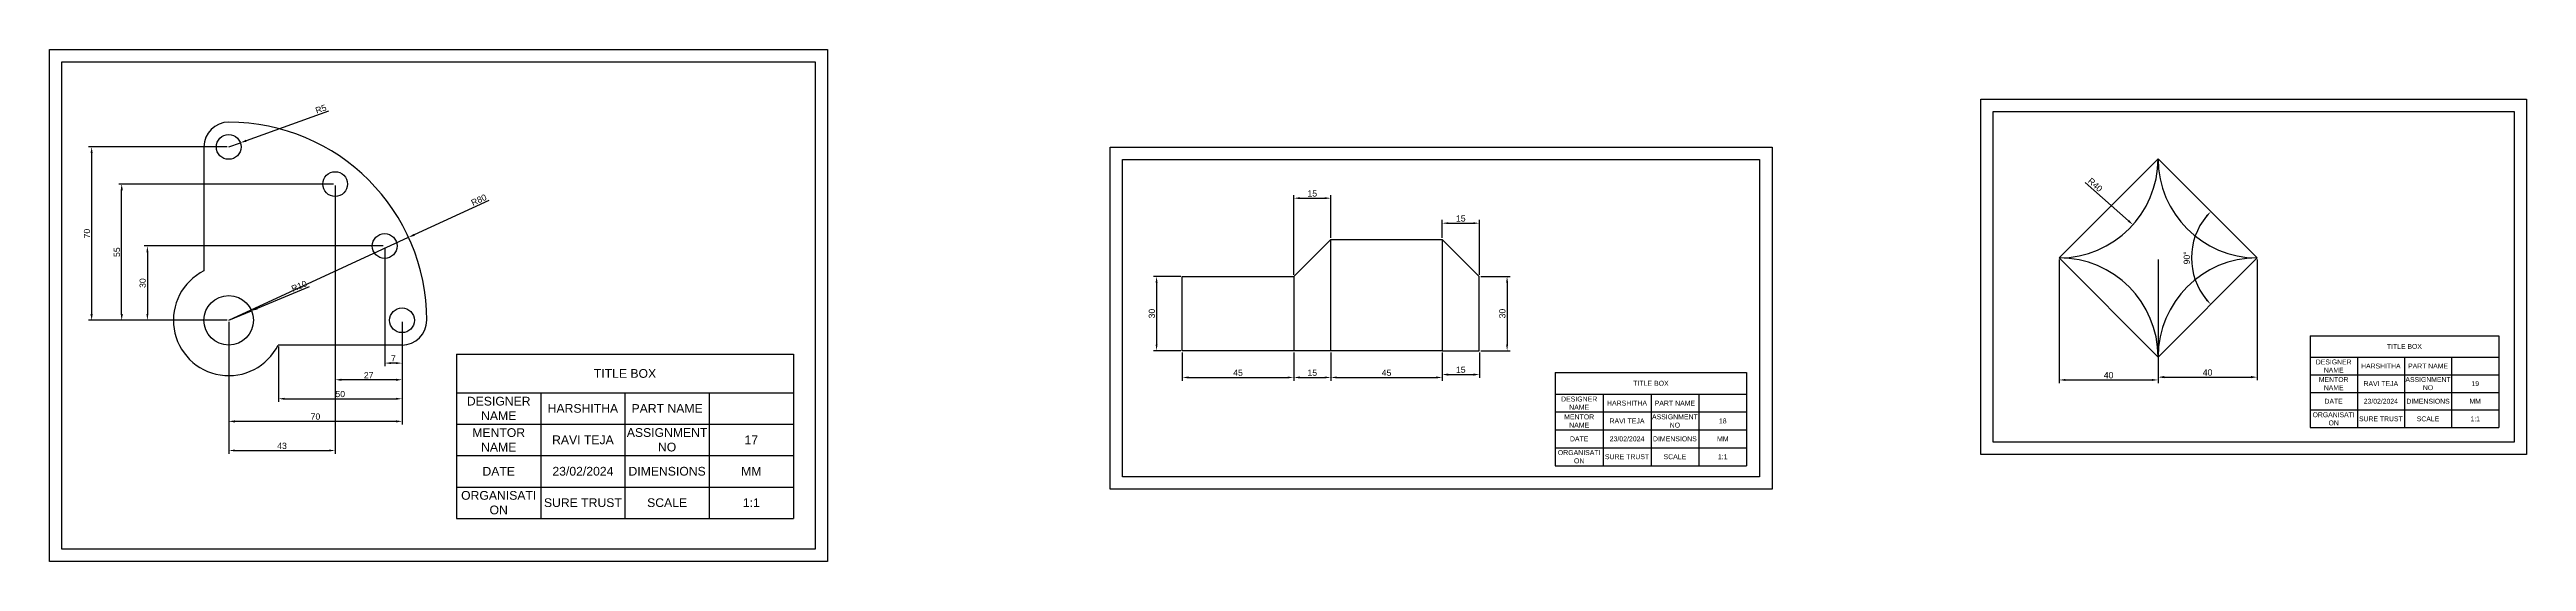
# Model space of a CAD drawing. Header units: millimetres. Extents: x 8176 to 10511, y 8428 to 8668.
# Drawn here: x 8176 to 9176, y 8450 to 8657 of the extents above; entities that cross this region are included whole.
import ezdxf

# ---------------------------------------------------------------- set-up
doc = ezdxf.new("R2010")
doc.units = ezdxf.units.MM
doc.styles.get("Standard").update_dxf_attribs({"font": 'arial.ttf'})
doc.dimstyles.new('ISO-25', dxfattribs={"dimtxt": 2.5, "dimasz": 2.5, "dimexe": 1.25, "dimexo": 0.625, "dimtad": 1, "dimtxsty": 'Standard', "dimcen": 2.5, "dimclre": 4, "dimclrt": 4, "dimadec": 0, "dimazin": 0, "dimtfac": 1, "dimtmove": 0, "dimatfit": 3, "dimfxl": 1, "dimarcsym": 0})

# ---------------------------------------------------------------- blocks, each defined once
blk = doc.blocks.new('*D1')
at = {"color": 4, "lineweight": -2, "transparency": 16777216}
for p, q in [((8247.5, 8617.3), (8191.5, 8617.3)), ((8247.5, 8547.3), (8191.5, 8547.3))]:
    blk.add_line(p, q, dxfattribs=at)
at = {"color": 0, "lineweight": -2, "transparency": 16777216}
blk.add_line((8192.8, 8549.8), (8192.8, 8614.8), dxfattribs=at)
at = {"color": 0, "transparency": 16777216}
for points in [[(8192.3, 8614.8), (8193.2, 8614.8), (8192.8, 8617.3)], [(8192.3, 8549.8), (8193.2, 8549.8), (8192.8, 8547.3)]]:
    blk.add_solid(points, dxfattribs=at)
at = {"layer": 'Defpoints', "color": 0, "transparency": 16777216}
for p in [(8192.8, 8617.3), (8248.2, 8617.3), (8248.2, 8547.3)]:
    blk.add_point(p, dxfattribs=at)
at = {"color": 4, "transparency": 16777216, "insert": (8190.9, 8582.3), "char_height": 2.5, "attachment_point": 5, "rotation": 90}
blk.add_mtext('70', dxfattribs=at)
blk = doc.blocks.new('*D2')
at = {"color": 4, "lineweight": -2, "transparency": 16777216}
for p, q in [((8290.5, 8602.3), (8203.7, 8602.3)), ((8247.5, 8547.3), (8203.7, 8547.3))]:
    blk.add_line(p, q, dxfattribs=at)
at = {"color": 0, "lineweight": -2, "transparency": 16777216}
blk.add_line((8204.9, 8549.8), (8204.9, 8599.8), dxfattribs=at)
at = {"color": 0, "transparency": 16777216}
for points in [[(8204.5, 8599.8), (8205.4, 8599.8), (8204.9, 8602.3)], [(8204.5, 8549.8), (8205.4, 8549.8), (8204.9, 8547.3)]]:
    blk.add_solid(points, dxfattribs=at)
at = {"layer": 'Defpoints', "color": 0, "transparency": 16777216}
for p in [(8204.9, 8602.3), (8291.2, 8602.3), (8248.2, 8547.3)]:
    blk.add_point(p, dxfattribs=at)
at = {"color": 4, "transparency": 16777216, "insert": (8203, 8574.8), "char_height": 2.5, "attachment_point": 5, "rotation": 90}
blk.add_mtext('55', dxfattribs=at)
blk = doc.blocks.new('*D3')
at = {"color": 4, "lineweight": -2, "transparency": 16777216}
for p, q in [((8310.5, 8577.3), (8214, 8577.3)), ((8247.5, 8547.3), (8214, 8547.3))]:
    blk.add_line(p, q, dxfattribs=at)
at = {"color": 0, "lineweight": -2, "transparency": 16777216}
blk.add_line((8215.3, 8574.8), (8215.3, 8549.8), dxfattribs=at)
at = {"color": 0, "transparency": 16777216}
for points in [[(8214.9, 8574.8), (8215.7, 8574.8), (8215.3, 8577.3)], [(8214.9, 8549.8), (8215.7, 8549.8), (8215.3, 8547.3)]]:
    blk.add_solid(points, dxfattribs=at)
at = {"layer": 'Defpoints', "color": 0, "transparency": 16777216}
for p in [(8311.2, 8577.3), (8215.3, 8547.3), (8248.2, 8547.3)]:
    blk.add_point(p, dxfattribs=at)
at = {"color": 4, "transparency": 16777216, "insert": (8213.4, 8562.3), "char_height": 2.5, "attachment_point": 5, "rotation": 90}
blk.add_mtext('30', dxfattribs=at)
blk = doc.blocks.new('*D4')
at = {"color": 0, "lineweight": -2, "transparency": 16777216}
for p, q in [((8288.5, 8631.7), (8255.2, 8619.8)), ((8248.2, 8617.3), (8252.9, 8619))]:
    blk.add_line(p, q, dxfattribs=at)
at = {"color": 0, "transparency": 16777216}
blk.add_solid([(8255.1, 8620.2), (8255.4, 8619.4), (8252.9, 8619)], dxfattribs=at)
at = {"layer": 'Defpoints', "color": 0, "transparency": 16777216}
for p in [(8248.2, 8617.3), (8252.9, 8619)]:
    blk.add_point(p, dxfattribs=at)
at = {"color": 4, "transparency": 16777216, "insert": (8285.4, 8632.6), "char_height": 2.5, "attachment_point": 5, "rotation": 19.5814}
blk.add_mtext('R5', dxfattribs=at)
blk = doc.blocks.new('*D5')
at = {"color": 0, "lineweight": -2, "transparency": 16777216}
for p, q in [((8280.7, 8560.8), (8259.7, 8552.1)), ((8248.2, 8547.3), (8257.4, 8551.1))]:
    blk.add_line(p, q, dxfattribs=at)
at = {"color": 0, "transparency": 16777216}
blk.add_solid([(8259.5, 8552.5), (8259.9, 8551.7), (8257.4, 8551.1)], dxfattribs=at)
at = {"layer": 'Defpoints', "color": 0, "transparency": 16777216}
for p in [(8248.2, 8547.3), (8257.4, 8551.1)]:
    blk.add_point(p, dxfattribs=at)
at = {"color": 4, "transparency": 16777216, "insert": (8276.6, 8561.1), "char_height": 2.5, "attachment_point": 5, "rotation": 22.4879}
blk.add_mtext('R10', dxfattribs=at)
blk = doc.blocks.new('*D6')
at = {"color": 4, "lineweight": -2, "transparency": 16777216}
for p, q in [((8291.2, 8601.7), (8291.2, 8493.4)), ((8248.2, 8546.7), (8248.2, 8493.4))]:
    blk.add_line(p, q, dxfattribs=at)
at = {"color": 0, "lineweight": -2, "transparency": 16777216}
blk.add_line((8250.7, 8494.7), (8288.7, 8494.7), dxfattribs=at)
at = {"color": 0, "transparency": 16777216}
for points in [[(8250.7, 8495.1), (8250.7, 8494.3), (8248.2, 8494.7)], [(8288.7, 8495.1), (8288.7, 8494.3), (8291.2, 8494.7)]]:
    blk.add_solid(points, dxfattribs=at)
at = {"layer": 'Defpoints', "color": 0, "transparency": 16777216}
for p in [(8291.2, 8602.3), (8248.2, 8547.3), (8291.2, 8494.7)]:
    blk.add_point(p, dxfattribs=at)
at = {"color": 4, "transparency": 16777216, "insert": (8269.7, 8496.6), "char_height": 2.5, "attachment_point": 5}
blk.add_mtext('43', dxfattribs=at)
blk = doc.blocks.new('*D7')
at = {"color": 4, "lineweight": -2, "transparency": 16777216}
for p, q in [((8311.2, 8576.7), (8311.2, 8528.8)), ((8318.2, 8546.7), (8318.2, 8528.8))]:
    blk.add_line(p, q, dxfattribs=at)
at = {"color": 0, "lineweight": -2, "transparency": 16777216}
blk.add_line((8315.7, 8530), (8313.7, 8530), dxfattribs=at)
at = {"color": 0, "transparency": 16777216}
for points in [[(8313.7, 8530.4), (8313.7, 8529.6), (8311.2, 8530)], [(8315.7, 8530.4), (8315.7, 8529.6), (8318.2, 8530)]]:
    blk.add_solid(points, dxfattribs=at)
at = {"layer": 'Defpoints', "color": 0, "transparency": 16777216}
for p in [(8311.2, 8577.3), (8318.2, 8547.3), (8311.2, 8530)]:
    blk.add_point(p, dxfattribs=at)
at = {"color": 4, "transparency": 16777216, "insert": (8314.7, 8531.9), "char_height": 2.5, "attachment_point": 5}
blk.add_mtext('7', dxfattribs=at)
blk = doc.blocks.new('*D8')
at = {"color": 4, "lineweight": -2, "transparency": 16777216}
for p, q in [((8291.2, 8601.7), (8291.2, 8522)), ((8318.2, 8546.7), (8318.2, 8522))]:
    blk.add_line(p, q, dxfattribs=at)
at = {"color": 0, "lineweight": -2, "transparency": 16777216}
blk.add_line((8315.7, 8523.3), (8293.7, 8523.3), dxfattribs=at)
at = {"color": 0, "transparency": 16777216}
for points in [[(8293.7, 8523.7), (8293.7, 8522.8), (8291.2, 8523.3)], [(8315.7, 8523.7), (8315.7, 8522.8), (8318.2, 8523.3)]]:
    blk.add_solid(points, dxfattribs=at)
at = {"layer": 'Defpoints', "color": 0, "transparency": 16777216}
for p in [(8291.2, 8602.3), (8318.2, 8547.3), (8291.2, 8523.3)]:
    blk.add_point(p, dxfattribs=at)
at = {"color": 4, "transparency": 16777216, "insert": (8304.7, 8525.1), "char_height": 2.5, "attachment_point": 5}
blk.add_mtext('27', dxfattribs=at)
blk = doc.blocks.new('*D9')
at = {"color": 4, "lineweight": -2, "transparency": 16777216}
for p, q in [((8318.2, 8546.7), (8318.2, 8514.3)), ((8268.2, 8536.7), (8268.2, 8514.3))]:
    blk.add_line(p, q, dxfattribs=at)
at = {"color": 0, "lineweight": -2, "transparency": 16777216}
blk.add_line((8270.7, 8515.6), (8315.7, 8515.6), dxfattribs=at)
at = {"color": 0, "transparency": 16777216}
for points in [[(8270.7, 8516), (8270.7, 8515.2), (8268.2, 8515.6)], [(8315.7, 8516), (8315.7, 8515.2), (8318.2, 8515.6)]]:
    blk.add_solid(points, dxfattribs=at)
at = {"layer": 'Defpoints', "color": 0, "transparency": 16777216}
for p in [(8318.2, 8547.3), (8268.2, 8537.3), (8318.2, 8515.6)]:
    blk.add_point(p, dxfattribs=at)
at = {"color": 4, "transparency": 16777216, "insert": (8293.2, 8517.5), "char_height": 2.5, "attachment_point": 5}
blk.add_mtext('50', dxfattribs=at)
blk = doc.blocks.new('*D10')
at = {"color": 4, "lineweight": -2, "transparency": 16777216}
for p, q in [((8632.8, 8565), (8621.8, 8565)), ((8632.8, 8535), (8621.8, 8535))]:
    blk.add_line(p, q, dxfattribs=at)
at = {"color": 0, "lineweight": -2, "transparency": 16777216}
blk.add_line((8623, 8562.5), (8623, 8537.5), dxfattribs=at)
at = {"color": 0, "transparency": 16777216}
for points in [[(8622.6, 8562.5), (8623.4, 8562.5), (8623, 8565)], [(8622.6, 8537.5), (8623.4, 8537.5), (8623, 8535)]]:
    blk.add_solid(points, dxfattribs=at)
at = {"layer": 'Defpoints', "color": 0, "transparency": 16777216}
for p in [(8633.4, 8565), (8623, 8535), (8633.4, 8535)]:
    blk.add_point(p, dxfattribs=at)
at = {"color": 4, "transparency": 16777216, "insert": (8621.1, 8550), "char_height": 2.5, "attachment_point": 5, "rotation": 90}
blk.add_mtext('30', dxfattribs=at)
blk = doc.blocks.new('*D11')
at = {"color": 4, "lineweight": -2, "transparency": 16777216}
for p, q in [((8633.4, 8534.3), (8633.4, 8522.9)), ((8678.4, 8534.3), (8678.4, 8522.9))]:
    blk.add_line(p, q, dxfattribs=at)
at = {"color": 0, "lineweight": -2, "transparency": 16777216}
blk.add_line((8635.9, 8524.2), (8675.9, 8524.2), dxfattribs=at)
at = {"color": 0, "transparency": 16777216}
for points in [[(8635.9, 8524.6), (8635.9, 8523.8), (8633.4, 8524.2)], [(8675.9, 8524.6), (8675.9, 8523.8), (8678.4, 8524.2)]]:
    blk.add_solid(points, dxfattribs=at)
at = {"layer": 'Defpoints', "color": 0, "transparency": 16777216}
for p in [(8633.4, 8535), (8678.4, 8535), (8678.4, 8524.2)]:
    blk.add_point(p, dxfattribs=at)
at = {"color": 4, "transparency": 16777216, "insert": (8655.9, 8526.1), "char_height": 2.5, "attachment_point": 5}
blk.add_mtext('45', dxfattribs=at)
blk = doc.blocks.new('*D12')
at = {"color": 4, "lineweight": -2, "transparency": 16777216}
for p, q in [((8678.4, 8534.3), (8678.4, 8522.9)), ((8693.4, 8534.3), (8693.4, 8522.9))]:
    blk.add_line(p, q, dxfattribs=at)
at = {"color": 0, "lineweight": -2, "transparency": 16777216}
blk.add_line((8680.9, 8524.2), (8690.9, 8524.2), dxfattribs=at)
at = {"color": 0, "transparency": 16777216}
for points in [[(8680.9, 8524.6), (8680.9, 8523.8), (8678.4, 8524.2)], [(8690.9, 8524.6), (8690.9, 8523.8), (8693.4, 8524.2)]]:
    blk.add_solid(points, dxfattribs=at)
at = {"layer": 'Defpoints', "color": 0, "transparency": 16777216}
for p in [(8678.4, 8535), (8693.4, 8535), (8693.4, 8524.2)]:
    blk.add_point(p, dxfattribs=at)
at = {"color": 4, "transparency": 16777216, "insert": (8685.9, 8526.1), "char_height": 2.5, "attachment_point": 5}
blk.add_mtext('15', dxfattribs=at)
blk = doc.blocks.new('*D13')
at = {"color": 4, "lineweight": -2, "transparency": 16777216}
for p, q in [((8693.4, 8534.3), (8693.4, 8522.9)), ((8738.4, 8534.3), (8738.4, 8522.9))]:
    blk.add_line(p, q, dxfattribs=at)
at = {"color": 0, "lineweight": -2, "transparency": 16777216}
blk.add_line((8695.9, 8524.2), (8735.9, 8524.2), dxfattribs=at)
at = {"color": 0, "transparency": 16777216}
for points in [[(8695.9, 8524.6), (8695.9, 8523.8), (8693.4, 8524.2)], [(8735.9, 8524.6), (8735.9, 8523.8), (8738.4, 8524.2)]]:
    blk.add_solid(points, dxfattribs=at)
at = {"layer": 'Defpoints', "color": 0, "transparency": 16777216}
for p in [(8693.4, 8535), (8738.4, 8535), (8738.4, 8524.2)]:
    blk.add_point(p, dxfattribs=at)
at = {"color": 4, "transparency": 16777216, "insert": (8715.9, 8526.1), "char_height": 2.5, "attachment_point": 5}
blk.add_mtext('45', dxfattribs=at)
blk = doc.blocks.new('*D14')
at = {"color": 4, "lineweight": -2, "transparency": 16777216}
for p, q in [((8738.4, 8534.3), (8738.4, 8524.1)), ((8753.4, 8534.3), (8753.4, 8524.1))]:
    blk.add_line(p, q, dxfattribs=at)
at = {"color": 0, "lineweight": -2, "transparency": 16777216}
blk.add_line((8740.9, 8525.4), (8750.9, 8525.4), dxfattribs=at)
at = {"color": 0, "transparency": 16777216}
for points in [[(8740.9, 8525.8), (8740.9, 8524.9), (8738.4, 8525.4)], [(8750.9, 8525.8), (8750.9, 8524.9), (8753.4, 8525.4)]]:
    blk.add_solid(points, dxfattribs=at)
at = {"layer": 'Defpoints', "color": 0, "transparency": 16777216}
for p in [(8738.4, 8535), (8753.4, 8535), (8753.4, 8525.4)]:
    blk.add_point(p, dxfattribs=at)
at = {"color": 4, "transparency": 16777216, "insert": (8745.9, 8527.3), "char_height": 2.5, "attachment_point": 5}
blk.add_mtext('15', dxfattribs=at)
blk = doc.blocks.new('*D15')
at = {"color": 4, "lineweight": -2, "transparency": 16777216}
for p, q in [((8754, 8565), (8765.9, 8565)), ((8754, 8535), (8765.9, 8535))]:
    blk.add_line(p, q, dxfattribs=at)
at = {"color": 0, "lineweight": -2, "transparency": 16777216}
blk.add_line((8764.6, 8562.5), (8764.6, 8537.5), dxfattribs=at)
at = {"color": 0, "transparency": 16777216}
for points in [[(8764.2, 8562.5), (8765, 8562.5), (8764.6, 8565)], [(8764.2, 8537.5), (8765, 8537.5), (8764.6, 8535)]]:
    blk.add_solid(points, dxfattribs=at)
at = {"layer": 'Defpoints', "color": 0, "transparency": 16777216}
for p in [(8753.4, 8565), (8753.4, 8535), (8764.6, 8535)]:
    blk.add_point(p, dxfattribs=at)
at = {"color": 4, "transparency": 16777216, "insert": (8762.7, 8550), "char_height": 2.5, "attachment_point": 5, "rotation": 90}
blk.add_mtext('30', dxfattribs=at)
blk = doc.blocks.new('*D16')
at = {"color": 4, "lineweight": -2, "transparency": 16777216}
for p, q in [((8678.4, 8565.6), (8678.4, 8597.8)), ((8693.4, 8580.6), (8693.4, 8597.8))]:
    blk.add_line(p, q, dxfattribs=at)
at = {"color": 0, "lineweight": -2, "transparency": 16777216}
blk.add_line((8680.9, 8596.6), (8690.9, 8596.6), dxfattribs=at)
at = {"color": 0, "transparency": 16777216}
for points in [[(8680.9, 8597), (8680.9, 8596.2), (8678.4, 8596.6)], [(8690.9, 8597), (8690.9, 8596.2), (8693.4, 8596.6)]]:
    blk.add_solid(points, dxfattribs=at)
at = {"layer": 'Defpoints', "color": 0, "transparency": 16777216}
for p in [(8693.4, 8596.6), (8693.4, 8580), (8678.4, 8565)]:
    blk.add_point(p, dxfattribs=at)
at = {"color": 4, "transparency": 16777216, "insert": (8685.9, 8598.5), "char_height": 2.5, "attachment_point": 5}
blk.add_mtext('15', dxfattribs=at)
blk = doc.blocks.new('*U26')
blk.add_arc((20, -20), 40, 90, 180)
blk = doc.blocks.new('*U27')
at = {"color": 0, "linetype": 'ByBlock', "lineweight": -2, "transparency": 16777216}
for p, rotation in [((9279.9, 8584.1), 180), ((9319.9, 8584.1), 89.99999999999997), ((9279.9, 8544.1), 269.9999999999999)]:
    blk.add_blockref('*U26', p, dxfattribs=dict(at, rotation=rotation))
blk.add_blockref('*U26', (9319.9, 8544.1), dxfattribs=at)
blk = doc.blocks.new('*D28')
at = {"color": 4, "lineweight": -2, "transparency": 16777216}
for p, q in [((8987.6, 8571.8), (8987.6, 8521.9)), ((9027.6, 8571.8), (9027.6, 8521.9))]:
    blk.add_line(p, q, dxfattribs=at)
at = {"color": 0, "lineweight": -2, "transparency": 16777216}
blk.add_line((8990.1, 8523.2), (9025.1, 8523.2), dxfattribs=at)
at = {"color": 0, "transparency": 16777216}
for points in [[(8990.1, 8523.6), (8990.1, 8522.8), (8987.6, 8523.2)], [(9025.1, 8523.6), (9025.1, 8522.8), (9027.6, 8523.2)]]:
    blk.add_solid(points, dxfattribs=at)
at = {"layer": 'Defpoints', "color": 0, "transparency": 16777216}
for p in [(8987.6, 8572.5), (9027.6, 8572.5), (9027.6, 8523.2)]:
    blk.add_point(p, dxfattribs=at)
at = {"color": 4, "transparency": 16777216, "insert": (9007.6, 8525.1), "char_height": 2.5, "attachment_point": 5}
blk.add_mtext('40', dxfattribs=at)
blk = doc.blocks.new('*D29')
at = {"color": 4, "lineweight": -2, "transparency": 16777216}
for p, q in [((9027.6, 8571.8), (9027.6, 8523.1)), ((9067.6, 8571.8), (9067.6, 8523.1))]:
    blk.add_line(p, q, dxfattribs=at)
at = {"color": 0, "lineweight": -2, "transparency": 16777216}
blk.add_line((9030.1, 8524.3), (9065.1, 8524.3), dxfattribs=at)
at = {"color": 0, "transparency": 16777216}
for points in [[(9030.1, 8524.8), (9030.1, 8523.9), (9027.6, 8524.3)], [(9065.1, 8524.8), (9065.1, 8523.9), (9067.6, 8524.3)]]:
    blk.add_solid(points, dxfattribs=at)
at = {"layer": 'Defpoints', "color": 0, "transparency": 16777216}
for p in [(9027.6, 8572.5), (9067.6, 8572.5), (9067.6, 8524.3)]:
    blk.add_point(p, dxfattribs=at)
at = {"color": 4, "transparency": 16777216, "insert": (9047.6, 8526.2), "char_height": 2.5, "attachment_point": 5}
blk.add_mtext('40', dxfattribs=at)
blk = doc.blocks.new('*D30')
at = {"color": 0, "lineweight": -2, "transparency": 16777216}
blk.add_arc((9067.6, 8572.5), 26.5, 140.4062, 219.5938, dxfattribs=at)
at = {"color": 0, "transparency": 16777216}
for points in [[(9046.9, 8589.6), (9047.5, 8589.1), (9048.9, 8591.2)], [(9047.5, 8555.8), (9046.9, 8555.3), (9048.9, 8553.7)]]:
    blk.add_solid(points, dxfattribs=at)
at = {"layer": 'Defpoints', "color": 0, "transparency": 16777216}
for p in [(9027.6, 8612.5), (9042, 8579.3), (9067.6, 8572.5), (9067.6, 8572.5), (9027.6, 8532.5)]:
    blk.add_point(p, dxfattribs=at)
at = {"color": 4, "transparency": 16777216, "insert": (9039.2, 8572.5), "char_height": 2.5, "attachment_point": 5, "rotation": 90}
blk.add_mtext('90°', dxfattribs=at)
blk = doc.blocks.new('*D31')
at = {"color": 0, "lineweight": -2, "transparency": 16777216}
blk.add_line((8998.2, 8603), (9015.6, 8587.5), dxfattribs=at)
at = {"color": 0, "transparency": 16777216}
blk.add_solid([(9015.9, 8587.8), (9015.3, 8587.2), (9017.5, 8585.8)], dxfattribs=at)
at = {"layer": 'Defpoints', "color": 0, "transparency": 16777216}
for p in [(8987.6, 8612.5), (9017.5, 8585.8)]:
    blk.add_point(p, dxfattribs=at)
at = {"color": 4, "transparency": 16777216, "insert": (9002.2, 8602), "char_height": 2.5, "attachment_point": 5, "rotation": 318.2363}
blk.add_mtext('R40', dxfattribs=at)
blk = doc.blocks.new('*D34')
at = {"color": 4, "lineweight": -2, "transparency": 16777216}
for p, q in [((8248.2, 8546.7), (8248.2, 8505.2)), ((8318.2, 8546.7), (8318.2, 8505.2))]:
    blk.add_line(p, q, dxfattribs=at)
at = {"color": 0, "lineweight": -2, "transparency": 16777216}
blk.add_line((8250.7, 8506.5), (8315.7, 8506.5), dxfattribs=at)
at = {"color": 0, "transparency": 16777216}
for points in [[(8250.7, 8506.9), (8250.7, 8506), (8248.2, 8506.5)], [(8315.7, 8506.9), (8315.7, 8506), (8318.2, 8506.5)]]:
    blk.add_solid(points, dxfattribs=at)
at = {"layer": 'Defpoints', "color": 0, "transparency": 16777216}
for p in [(8248.2, 8547.3), (8318.2, 8547.3), (8318.2, 8506.5)]:
    blk.add_point(p, dxfattribs=at)
at = {"color": 4, "transparency": 16777216, "insert": (8283.2, 8508.4), "char_height": 2.5, "attachment_point": 5}
blk.add_mtext('70', dxfattribs=at)
blk = doc.blocks.new('*D35')
at = {"color": 0, "lineweight": -2, "transparency": 16777216}
for p, q in [((8353.3, 8595.7), (8323.1, 8581.8)), ((8248.2, 8547.3), (8320.8, 8580.8))]:
    blk.add_line(p, q, dxfattribs=at)
at = {"color": 0, "transparency": 16777216}
blk.add_solid([(8322.9, 8582.2), (8323.3, 8581.4), (8320.8, 8580.8)], dxfattribs=at)
at = {"layer": 'Defpoints', "color": 0, "transparency": 16777216}
for p in [(8320.8, 8580.8), (8248.2, 8547.3)]:
    blk.add_point(p, dxfattribs=at)
at = {"color": 4, "transparency": 16777216, "insert": (8349.2, 8595.9), "char_height": 2.5, "attachment_point": 5, "rotation": 24.7202}
blk.add_mtext('R80', dxfattribs=at)
blk = doc.blocks.new('*D44')
at = {"color": 4, "lineweight": -2, "transparency": 16777216}
for p, q in [((8738.4, 8580.6), (8738.4, 8587.8)), ((8753.4, 8565.6), (8753.4, 8587.8))]:
    blk.add_line(p, q, dxfattribs=at)
at = {"color": 0, "lineweight": -2, "transparency": 16777216}
blk.add_line((8740.9, 8586.5), (8750.9, 8586.5), dxfattribs=at)
at = {"color": 0, "transparency": 16777216}
for points in [[(8740.9, 8586.9), (8740.9, 8586.1), (8738.4, 8586.5)], [(8750.9, 8586.9), (8750.9, 8586.1), (8753.4, 8586.5)]]:
    blk.add_solid(points, dxfattribs=at)
at = {"layer": 'Defpoints', "color": 0, "transparency": 16777216}
for p in [(8753.4, 8586.5), (8738.4, 8580), (8753.4, 8565)]:
    blk.add_point(p, dxfattribs=at)
at = {"color": 4, "transparency": 16777216, "insert": (8745.9, 8588.4), "char_height": 2.5, "attachment_point": 5}
blk.add_mtext('15', dxfattribs=at)
blk = doc.blocks.new('*T45')
at = {"color": 0, "linetype": 'ByBlock', "lineweight": -2, "transparency": 16777216}
for p, q in [((0, 0), (136.1, 0)), ((0, 0), (0, -66.3)), ((136.1, 0), (136.1, -66.3)), ((0, -15.5), (136.1, -15.5)), ((34, -15.5), (34, -66.3)), ((68, -15.5), (68, -66.3)), ((102.1, -15.5), (102.1, -66.3)), ((0, -28.2), (136.1, -28.2)), ((0, -40.9), (136.1, -40.9)), ((0, -53.6), (136.1, -53.6)), ((0, -66.3), (136.1, -66.3))]:
    blk.add_line(p, q, dxfattribs=at)
blk = doc.blocks.new('*T46')
at = {"color": 0, "linetype": 'ByBlock', "lineweight": -2, "transparency": 16777216}
for p, q in [((0, 0), (77.3, 0)), ((0, 0), (0, -37.7)), ((77.3, 0), (77.3, -37.7)), ((0, -8.8), (77.3, -8.8)), ((19.3, -8.8), (19.3, -37.7)), ((38.7, -8.8), (38.7, -37.7)), ((58, -8.8), (58, -37.7)), ((0, -16), (77.3, -16)), ((0, -23.2), (77.3, -23.2)), ((0, -30.5), (77.3, -30.5)), ((0, -37.7), (77.3, -37.7))]:
    blk.add_line(p, q, dxfattribs=at)
blk = doc.blocks.new('*T49')
at = {"color": 0, "linetype": 'ByBlock', "lineweight": -2, "transparency": 16777216}
for p, q in [((0, 0), (76.2, 0)), ((0, 0), (0, -37.1)), ((76.2, 0), (76.2, -37.1)), ((0, -8.7), (76.2, -8.7)), ((19.1, -8.7), (19.1, -37.1)), ((38.1, -8.7), (38.1, -37.1)), ((57.2, -8.7), (57.2, -37.1)), ((0, -15.8), (76.2, -15.8)), ((0, -22.9), (76.2, -22.9)), ((0, -30), (76.2, -30)), ((0, -37.1), (76.2, -37.1))]:
    blk.add_line(p, q, dxfattribs=at)

msp = doc.modelspace()

# ---------------------------------------------------------------- linework, layer by layer
for p, q in [((8238.16, 8617.299), (8238.16, 8567.299)), ((8678.38, 8564.973), (8693.38, 8579.973)), ((8693.38, 8534.973), (8693.38, 8579.973)), ((8693.38, 8579.973), (8738.38, 8579.973)), ((8738.38, 8579.973), (8738.38, 8534.973)), ((8753.38, 8564.973), (8738.38, 8579.973)), ((8633.38, 8534.973), (8633.38, 8564.973)), ((8633.38, 8564.973), (8678.38, 8564.973)), ((8678.38, 8564.973), (8678.38, 8534.973)), ((8753.38, 8534.973), (8753.38, 8564.973)), ((8318.16, 8537.299), (8268.16, 8537.299)), ((8738.38, 8534.973), (8633.38, 8534.973)), ((8738.38, 8534.973), (8753.38, 8534.973))]:
    msp.add_line(p, q)
for points in [[(8175.768, 8656.617), (8490.019, 8656.617), (8490.019, 8449.909), (8175.768, 8449.909)], [(8180.768, 8651.617), (8485.019, 8651.617), (8485.019, 8454.909), (8180.768, 8454.909)], [(8955.954, 8636.572), (9176.412, 8636.572), (9176.412, 8493.107), (8955.954, 8493.107)], [(8960.954, 8631.572), (9171.412, 8631.572), (9171.412, 8498.107), (8960.954, 8498.107)], [(8604.218, 8617.258), (8871.636, 8617.258), (8871.636, 8479.113), (8604.218, 8479.113)], [(8609.218, 8612.258), (8866.636, 8612.258), (8866.636, 8484.113), (8609.218, 8484.113)], [(8987.647, 8572.459), (9027.647, 8532.459), (9067.647, 8572.459), (9027.647, 8612.459)]]:
    msp.add_lwpolyline(points, close=True)
for centre, radius in [((8248.16, 8617.299), 5), ((8291.16, 8602.299), 5), ((8311.16, 8577.299), 5), ((8248.16, 8547.299), 10), ((8318.16, 8547.299), 5)]:
    msp.add_circle(centre, radius)
for centre, radius, start, end in [((8248.16, 8617.299), 10, 90, 180), ((8248.16, 8547.299), 80, 360, 90), ((8248.16, 8547.299), 22.361, 116.565051, 333.434949), ((8318.16, 8547.299), 10, 270, 0)]:
    msp.add_arc(centre, radius, start, end)

# ---------------------------------------------------------------- block references
for name, p in [('*U27', (-272.299, 8.4)), ('*T49', (9088.994, 8541.069)), ('*T45', (8340.212, 8533.556)), ('*T46', (8784.055, 8526.258))]:
    msp.add_blockref(name, p)

# ---------------------------------------------------------------- texts
at = {"attachment_point": 5}
for s, width, gutter_width, insert, char_height in [('TITLE BOX', 76.24993, 9.878, (9127.119, 8536.722), 1.9757), ('TITLE BOX', 136.06922, 17.628, (8408.247, 8525.8), 3.5257), ('DESIGNER NAME', 19.06248, 9.878, (9098.525, 8528.82), 1.9757), ('HARSHITHA', 19.06248, 9.878, (9117.588, 8528.82), 1.9757), ('PART NAME', 19.06248, 9.878, (9136.65, 8528.82), 1.9757), ('DESIGNER NAME', 34.0173, 17.628, (8357.221, 8511.697), 3.52566), ('DESIGNER NAME', 19.33407, 10.019, (8793.722, 8513.834), 2.00384), ('TITLE BOX', 77.33629, 10.019, (8822.723, 8521.85), 2.0038), ('MENTOR NAME', 19.06248, 9.878, (9098.525, 8521.707), 1.9757), ('DATE', 19.06248, 9.878, (9098.525, 8514.595), 1.9757), ('23/02/2024', 19.06248, 9.878, (9117.588, 8514.595), 1.9757), ('RAVI TEJA', 19.06248, 9.878, (9117.588, 8521.707), 1.9757), ('ASSIGNMENT NO', 19.06248, 9.878, (9136.65, 8521.707), 1.9757), ('DIMENSIONS', 19.06248, 9.878, (9136.65, 8514.595), 1.9757), ('MM', 19.06248, 9.878, (9155.713, 8514.595), 1.9757), ('19', 19.06248, 9.878, (9155.713, 8521.707), 1.9757), ('HARSHITHA', 34.0173, 17.628, (8391.238, 8511.697), 3.5257), ('PART NAME', 34.0173, 17.628, (8425.256, 8511.697), 3.5257), ('MENTOR NAME', 19.33407, 10.019, (8793.722, 8506.62), 2.00384), ('HARSHITHA', 19.33407, 10.019, (8813.056, 8513.834), 2.0038), ('RAVI TEJA', 19.33407, 10.019, (8813.056, 8506.62), 2.0038), ('ASSIGNMENT NO', 19.33407, 10.019, (8832.39, 8506.62), 2.00384), ('PART NAME', 19.33407, 10.019, (8832.39, 8513.834), 2.0038), ('18', 19.33407, 10.019, (8851.724, 8506.62), 2.0038), ('ORGANISATI\\PON', 19.06248, 9.878, (9098.525, 8507.482), 1.9757), ('SURE TRUST', 19.06248, 9.878, (9117.588, 8507.482), 1.9757), ('SCALE', 19.06248, 9.878, (9136.65, 8507.482), 1.9757), ('1:1', 19.06248, 9.878, (9155.713, 8507.482), 1.9757), ('MENTOR NAME', 34.0173, 17.628, (8357.221, 8499.004), 3.52566), ('RAVI TEJA', 34.0173, 17.628, (8391.238, 8499.004), 3.5257), ('ASSIGNMENT NO', 34.0173, 17.628, (8425.256, 8499.004), 3.52566), ('17', 34.0173, 17.628, (8459.273, 8499.004), 3.5257), ('DATE', 19.33407, 10.019, (8793.722, 8499.407), 2.0038), ('23/02/2024', 19.33407, 10.019, (8813.056, 8499.407), 2.0038), ('DIMENSIONS', 19.33407, 10.019, (8832.39, 8499.407), 2.0038), ('MM', 19.33407, 10.019, (8851.724, 8499.407), 2.0038), ('DATE', 34.0173, 17.628, (8357.221, 8486.312), 3.5257), ('23/02/2024', 34.0173, 17.628, (8391.238, 8486.312), 3.5257), ('DIMENSIONS', 34.0173, 17.628, (8425.256, 8486.312), 3.5257), ('MM', 34.0173, 17.628, (8459.273, 8486.312), 3.5257), ('ORGANISATI\\PON', 19.33407, 10.019, (8793.722, 8492.193), 2.0038), ('SURE TRUST', 19.33407, 10.019, (8813.056, 8492.193), 2.0038), ('SCALE', 19.33407, 10.019, (8832.39, 8492.193), 2.0038), ('1:1', 19.33407, 10.019, (8851.724, 8492.193), 2.0038), ('ORGANISATI\\PON', 34.0173, 17.628, (8357.221, 8473.62), 3.5257), ('SURE TRUST', 34.0173, 17.628, (8391.238, 8473.62), 3.5257), ('SCALE', 34.0173, 17.628, (8425.256, 8473.62), 3.5257), ('1:1', 34.0173, 17.628, (8459.273, 8473.62), 3.5257)]:
    msp.add_mtext_dynamic_manual_height_columns(s, width=width, gutter_width=gutter_width, heights=[0], dxfattribs=dict(at, insert=insert, char_height=char_height))

# ---------------------------------------------------------------- dimensions: what is measured, and where the dimension line sits
for center, mpoint, picture, middle in [((8248.16, 8617.299), (8252.87, 8618.975), '*D4', (8286.053, 8630.779)), ((8987.647, 8612.459), (9017.483, 8585.817), '*D31', (9000.934, 8600.595)), ((8248.16, 8547.299), (8320.828, 8580.754), '*D35', (8349.991, 8594.18)), ((8248.16, 8547.299), (8257.399, 8551.124), '*D5', (8277.32, 8559.371))]:
    dim = msp.add_radius_dim(center=center, mpoint=mpoint, dimstyle='ISO-25')
    dim.commit()
    dim.dimension.update_dxf_attribs({"geometry": picture, "text_midpoint": middle, "dimtype": 164})
for base, p1, p2, picture, middle in [((8192.757, 8617.299), (8248.16, 8547.299), (8248.16, 8617.299), '*D1', (8190.855, 8582.299)), ((8204.936, 8602.299), (8248.16, 8547.299), (8291.16, 8602.299), '*D2', (8203.04, 8574.799)), ((8215.277, 8547.299), (8311.16, 8577.299), (8248.16, 8547.299), '*D3', (8213.374, 8562.299)), ((8623.01, 8534.973), (8633.38, 8564.973), (8633.38, 8534.973), '*D10', (8621.108, 8549.973)), ((8764.611, 8534.973), (8753.38, 8564.973), (8753.38, 8534.973), '*D15', (8762.709, 8549.973))]:
    dim = msp.add_linear_dim(base=base, p1=p1, p2=p2, angle=90, dimstyle='ISO-25')
    dim.commit()
    dim.dimension.update_dxf_attribs({"geometry": picture, "text_midpoint": middle})
dim = msp.add_angular_dim_2l(base=(9042.045, 8579.319), line1=((9027.647, 8532.459), (9067.647, 8572.459)), line2=((9067.647, 8572.459), (9027.647, 8612.459)), dimstyle='ISO-25')
dim.commit()
dim.dimension.update_dxf_attribs({"geometry": '*D30', "text_midpoint": (9039.24, 8572.459)})
for base, p1, p2, picture, middle in [((8291.16, 8494.68), (8248.16, 8547.299), (8291.16, 8602.299), '*D6', (8269.66, 8494.68)), ((8291.16, 8523.262), (8318.16, 8547.299), (8291.16, 8602.299), '*D8', (8304.66, 8523.262)), ((8311.16, 8530.001), (8318.16, 8547.299), (8311.16, 8577.299), '*D7', (8314.66, 8530.001)), ((8318.16, 8515.594), (8268.16, 8537.299), (8318.16, 8547.299), '*D9', (8293.16, 8515.594))]:
    dim = msp.add_linear_dim(base=base, p1=p1, p2=p2, dimstyle='ISO-25')
    dim.commit()
    dim.dimension.update_dxf_attribs({"geometry": picture, "text_midpoint": middle, "dimtype": 160})
for base, p1, p2, picture, middle in [((8693.38, 8596.573), (8678.38, 8564.973), (8693.38, 8579.973), '*D16', (8685.88, 8598.475)), ((8753.38, 8586.52), (8738.38, 8579.973), (8753.38, 8564.973), '*D44', (8745.88, 8588.421)), ((9027.647, 8523.199), (8987.647, 8572.459), (9027.647, 8572.459), '*D28', (9007.647, 8525.1)), ((9067.647, 8524.337), (9027.647, 8572.459), (9067.647, 8572.459), '*D29', (9047.647, 8526.238)), ((8318.16, 8506.462), (8248.16, 8547.299), (8318.16, 8547.299), '*D34', (8283.16, 8508.363)), ((8678.38, 8524.174), (8633.38, 8534.973), (8678.38, 8534.973), '*D11', (8655.88, 8526.07)), ((8693.38, 8524.174), (8678.38, 8534.973), (8693.38, 8534.973), '*D12', (8685.88, 8526.075)), ((8738.38, 8524.174), (8693.38, 8534.973), (8738.38, 8534.973), '*D13', (8715.88, 8526.07)), ((8753.38, 8525.357), (8738.38, 8534.973), (8753.38, 8534.973), '*D14', (8745.88, 8527.258))]:
    dim = msp.add_linear_dim(base=base, p1=p1, p2=p2, dimstyle='ISO-25')
    dim.commit()
    dim.dimension.update_dxf_attribs({"geometry": picture, "text_midpoint": middle})

doc.saveas('drawing.dxf')
